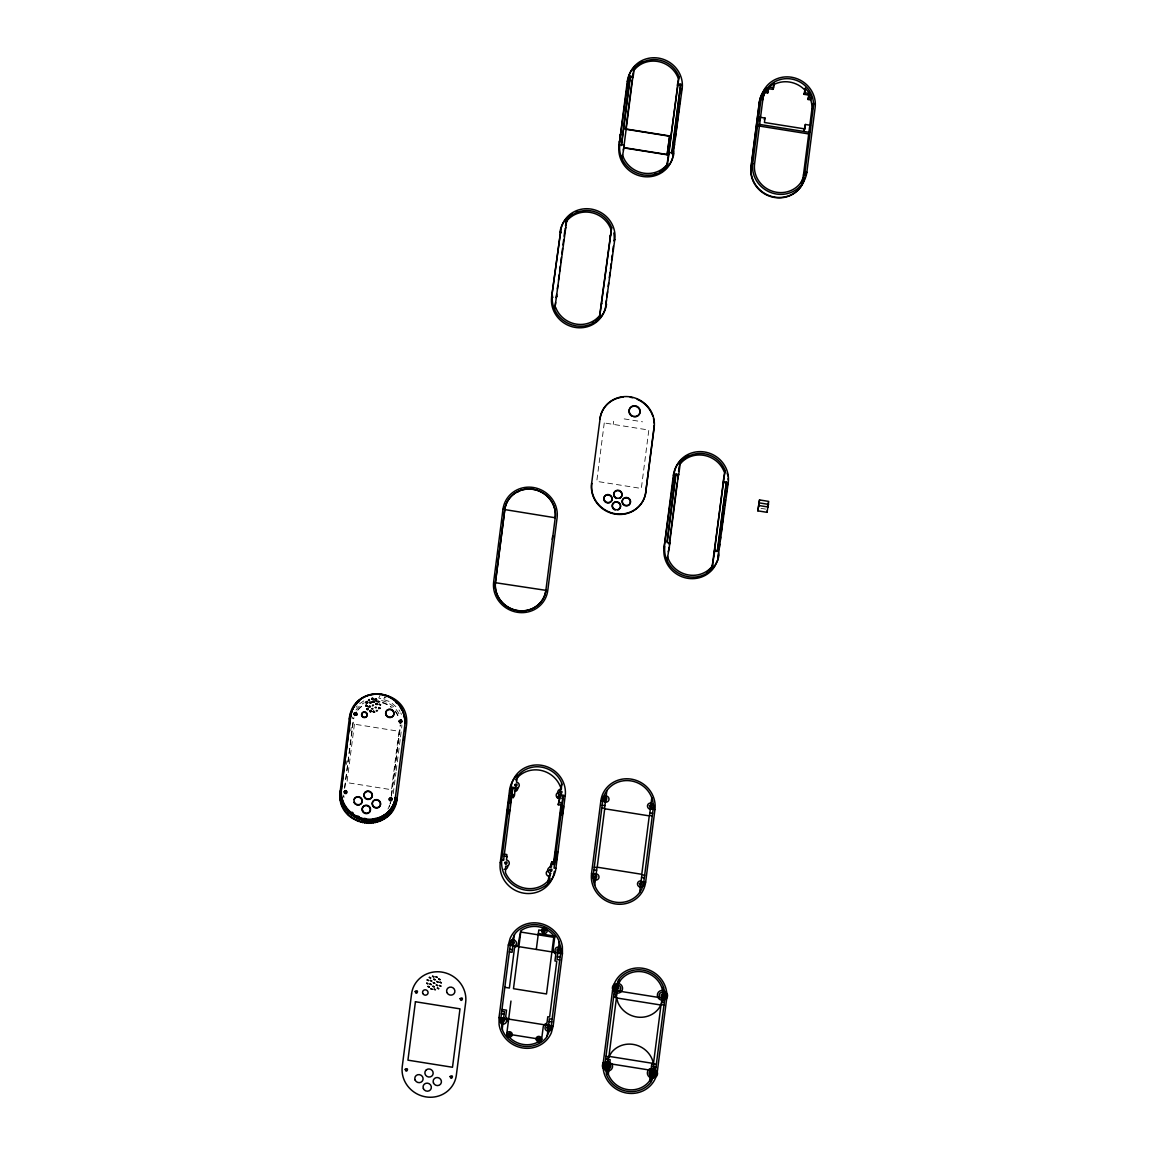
<?xml version="1.0" encoding="UTF-8"?>
<svg xmlns="http://www.w3.org/2000/svg" width="1155" height="1155" viewBox="0 0 1155 1155"><rect width="100%" height="100%" fill="white"/><g stroke="black" fill="none" stroke-linecap="round" stroke-linejoin="round"><path stroke-width="0.75" stroke-dasharray="5 3.75" d="M346.442 764.437L346.89 760.885M350.759 730.783L351.207 727.231M344.551 788.288L353.185 721.009A23.793 22.638 26.9 0 1 353.762 718.092M344.739 787.898L353.372 720.619A23.793 22.638 26.9 0 1 353.95 717.703M391.328 795.737L399.948 728.459A23.793 22.638 26.9 0 0 400.135 725.484M391.516 795.347L400.15 728.083A23.793 22.638 26.9 0 0 400.323 725.095M393.234 793.586L395.963 772.334M396.194 770.558L400.28 738.666M400.511 736.904L401.42 729.816M613.233 424.376L613.637 421.272M380.038 695.44L378.739 698.01L390.202 701.735L397.984 708.564M383.835 698.977L385.135 696.407M356.202 707.235L357.285 705.965M359.696 703.684L363.868 700.897M624.176 418.89L642.512 421.82M760.986 508.373L765.577 509.095M384.297 697.274L386.073 697.837M398.995 709.95L399.919 711.393M400.742 712.895L401.464 714.44M357.761 710.224A23.793 22.638 26.9 0 1 363.32 705.315M382.493 702.846A23.793 22.638 26.9 0 1 390.765 707.048M395.154 711.408A23.793 22.638 26.9 0 1 398.822 718.092M343.685 796.575A23.793 22.638 26.9 0 1 343.728 795.073M390.404 802.508A23.793 22.638 26.9 0 1 390.058 803.967M389.625 805.382A23.793 22.638 26.9 0 1 389.091 806.767M389.827 804.992A23.793 22.638 26.9 0 1 387.95 809.02M343.945 797.686A23.793 22.638 26.9 0 1 343.887 796.185M390.592 802.133A23.793 22.638 26.9 0 1 390.26 803.577M357.949 709.834A23.793 22.638 26.9 0 1 363.522 704.925M382.68 702.457A23.793 22.638 26.9 0 1 392.166 707.654M395.342 711.032A23.793 22.638 26.9 0 1 399.009 717.717M352.376 718.627A25.193 23.952 26.9 0 1 352.737 717.082M356.029 710.007A25.193 23.952 26.9 0 1 364.244 702.76M381.554 700.536A25.193 23.952 26.9 0 1 400.439 717.096M401.825 724.907A25.193 23.952 26.9 0 1 401.637 728.04M354.426 724.185L346.933 782.614L391.502 789.717L398.995 731.288L354.426 724.185M604.253 422.947L596.76 481.361L641.328 488.464L648.821 430.05L604.253 422.947"/><path stroke-width="1.5" d="M339.729 795.131L349.258 718.915C353.04 681.566 410.92 688.597 406.502 725.268L397.176 797.99C393.884 833.246 339.7 829.839 339.729 795.131L341.028 792.561L350.831 714.671L352.405 709.589L356.029 703.525M404.856 721.716L404.813 723.391A27.532 26.19 26.9 0 0 404.799 719.796M766.92 511.174L767.05 512.329L768.725 501.414L759.499 499.927L757.824 510.842L767.05 512.329M728.242 479.845L728.227 478.184M499.032 1017.555L499.076 1024.456A27.532 26.19 26.9 0 0 522.724 1047.975A27.532 26.19 26.9 0 0 551.339 1032.787L553.13 1026.189L562.442 953.597L562.384 946.696A27.532 26.19 26.9 0 0 559.742 938.365L558.89 936.806A27.532 26.19 26.9 0 0 533.393 922.831A27.532 26.19 26.9 0 0 510.12 938.365L508.33 944.978L499.032 1017.555L553.13 1026.189M603.256 1062.672L603.314 1069.588A27.532 26.19 26.9 0 0 626.963 1093.106A27.532 26.19 26.9 0 0 655.578 1077.918L657.368 1071.306L666.666 998.714L666.623 991.813A27.532 26.19 26.9 0 0 663.966 983.483L663.114 981.938A27.532 26.19 26.9 0 0 637.618 967.962A27.532 26.19 26.9 0 0 614.345 983.483L612.569 990.095L603.256 1062.672L657.368 1071.306M606.418 300.416L605.754 305.642L614.936 238.349A27.532 26.19 26.9 0 0 591.115 209.069A27.532 26.19 26.9 0 0 560.882 229.73L551.642 297.023A27.532 26.19 26.9 0 0 574.757 327.341A27.532 26.19 26.9 0 0 605.581 306.782M672.715 156.95A27.532 26.19 26.9 0 0 673.12 154.683L682.302 87.376A27.532 26.19 26.9 0 0 658.48 58.097A27.532 26.19 26.9 0 0 628.248 78.771L619.008 146.064A27.532 26.19 26.9 0 0 640.953 176.152A27.532 26.19 26.9 0 0 672.441 158.062M510.207 802.797C510.135 806.623 512.199 793.413 511.044 796.647M562.037 813.799C561.821 819.992 564.723 801.787 563.005 806.883M757.868 510.871L759.557 499.942M339.931 791.651L341.447 788.547L350.759 715.97A27.532 26.19 26.9 0 1 372.285 694.169A27.532 26.19 26.9 0 1 401.319 707.798L402.171 709.358A27.532 26.19 26.9 0 1 404.871 724.589L395.342 797.672C394.346 805.959 388.672 813.409 381.049 816.744M390.982 800.733C392.758 800.112 391.949 797.152 390.087 797.831C386.665 800.574 393.407 803.158 391.285 797.123M403.6 740.254L404.062 736.702M404.741 731.389L405.188 727.838M555.006 307.23L555.613 302.495M556.681 294.236L556.219 297.759L557.013 296.214M557.36 288.967L557.807 285.444M558.486 280.16L559.164 274.89M559.612 271.367L560.291 266.098M560.738 262.575L561.417 257.305M561.864 253.782L562.543 248.498M562.99 244.99L563.669 239.706M564.116 236.198L564.795 230.913M565.474 225.629L566.831 220.374A25.67 24.414 26.9 0 1 590.884 210.831A25.67 24.414 26.9 0 1 611.573 227.506L599.618 316.138A25.67 24.414 26.9 0 1 595.186 320.744M554.804 308.804L566.715 220.547M554.357 871.404A27.532 26.19 26.9 0 1 523.951 893.205A27.532 26.19 26.9 0 1 500.245 862.771L509.557 790.193L511.131 787.104A27.532 26.19 26.9 0 1 532.657 765.303A27.532 26.19 26.9 0 1 561.677 778.946L562.528 780.506A27.532 26.19 26.9 0 1 565.228 795.737L558.442 794.178A3.263 3.104 26.9 0 1 561.388 789.255L561.575 782.729A25.67 24.414 26.9 0 0 517.902 775.77L516.444 782.079A3.263 3.104 26.9 0 1 518.032 787.739L514.928 791.392M508.821 801.628L509.514 795.593L508.33 803.591L508.821 801.628L510.654 801.931M512.56 788.172L511.708 794.813L514.466 795.246L515.26 789.053L516.964 788.879L512.56 788.172L512.964 787.407M503.594 860.085L512.907 787.508M510.539 797.123L513.296 797.571L513.686 794.467M504.158 855.999L506.915 856.433L506.453 859.984A3.263 3.104 26.9 0 1 509.268 863.594A3.263 3.104 26.9 0 1 505.659 866.178L505.471 872.689A25.67 24.414 26.9 0 0 549.145 879.648L550.603 873.339A3.263 3.104 26.9 0 1 547.788 869.729A3.263 3.104 26.9 0 1 551.397 867.145L551.845 863.608L554.602 864.041L554.212 864.806L554.544 862.15L551.801 861.717L550.285 866.683L551.845 863.608M552.263 539.385L552.711 535.833M545.94 590.205A25.67 24.414 26.9 0 1 517.584 610.533A25.67 24.414 26.9 0 1 495.495 582.163L504.807 509.586L555.18 517.758L555.324 516.155A25.67 24.414 26.9 0 0 533.076 489.388A25.67 24.414 26.9 0 0 504.995 508.128L495.423 582.293A25.67 24.414 26.9 0 0 517.527 610.649A25.67 24.414 26.9 0 0 545.867 590.335L555.237 517.628A25.67 24.414 26.9 0 0 533.148 489.258A25.67 24.414 26.9 0 0 504.807 509.586L504.547 510.091M502.194 1029.322L504.461 1011.65L501.718 1011.217M514.336 934.669L512.069 952.341L509.312 951.908M619.008 146.064L627.295 81.442A27.532 26.19 26.9 0 1 633.33 68.087M619.86 140.361L620.524 134.197L619.412 142.282L619.86 140.361L621.231 140.578M553.158 949.41L553.519 951.951L555.786 954.405L554.949 960.989L556.782 961.278L549.621 1017.035L547.788 1016.747L546.95 1023.272A5.14 4.88 26.9 0 0 544.395 1024.702L544.077 1025.062A5.14 4.88 26.9 0 0 543.168 1027.3L541.608 1039.486L537.638 1042.243A23.793 22.638 26.9 0 1 509.86 1037.811L506.756 1033.942L510.972 1001.039M621.231 145.573L629.865 78.309M677.335 85.355L678.938 76.533A25.67 24.414 26.9 0 0 658.249 59.872A25.67 24.414 26.9 0 0 634.211 69.416L633.171 76.649L630.428 76.216L621.621 144.808L624.379 145.241L622.17 157.831L622.574 154.683M599.748 315.965L611.645 227.708M623.195 149.948L624.379 145.241M625.851 129.201L632.16 79.955M633.07 72.895L632.391 78.194L633.171 76.649M623.989 146.021L632.781 77.414L630.038 76.981L630.428 76.216M606.866 296.922L607.544 291.681M608.209 286.44L608.656 282.946M609.335 277.705L609.999 272.464M610.446 268.971L611.125 263.73M611.573 260.236L612.251 255.01M612.699 251.516L613.363 246.275M591.591 483.7L600.066 418.702A27.532 26.19 26.9 0 1 630.471 396.901A27.532 26.19 26.9 0 1 654.178 427.321L645.703 492.319A27.532 26.19 26.9 0 1 615.297 514.119A27.532 26.19 26.9 0 1 591.591 483.7L591.779 483.31A27.532 26.19 26.9 0 0 615.485 513.744A27.532 26.19 26.9 0 0 645.89 491.943M536.31 949.439L538.808 929.963L544.308 930.843M547.586 882.738L549.029 876.428A3.263 3.104 26.9 0 1 548.177 870.394M558.226 804.732L560.204 796.214L558.616 795.506L563.005 796.214L562.153 802.855L560.984 805.165L558.226 804.732L560.204 796.214M560.045 790.569L562.066 783.971M551.455 864.373L551.801 861.717M553.664 862.251L561.157 803.837M555.035 858.093L555.699 851.278L554.183 861.081L555.035 858.093L556.869 858.396L556.104 861.688M560.94 812.066L561.662 805.324L560.161 815.372L560.94 812.066L562.774 812.369M556.133 859.825L556.551 856.519M556.869 858.396L557.533 851.567L557.23 852.361M555.873 868.416L565.185 795.838M552.812 952.067L554.862 936.128L538.346 933.5M547.138 1036.483L549.405 1018.811L552.148 1019.244M559.28 941.83L557.013 959.502L559.756 959.949M623.83 147.883L667.142 154.784L669.655 135.944L624.61 128.768M667.142 154.784L669.655 135.944M663.374 169.092A25.67 24.414 26.9 0 0 666.998 165.179L679.024 76.75M668.918 153.182L677.725 84.589L680.468 85.022L680.858 84.257L678.115 83.81M667.114 165.006L669.308 152.417L672.066 152.85L680.858 84.257M671.676 153.615L680.468 85.022M673.12 154.683L673.567 151.19M674.015 147.696L674.462 144.202M675.126 138.961L675.805 133.735M676.253 130.241L676.931 125M677.379 121.506L678.043 116.265M678.49 112.771L679.169 107.531M679.616 104.037L680.281 98.796M680.959 93.555L681.407 90.061M591.533 873.512L600.845 800.92A27.532 26.19 26.9 0 1 622.372 779.12A27.532 26.19 26.9 0 1 651.406 792.763L652.257 794.322A27.532 26.19 26.9 0 1 654.957 809.554L645.645 882.131A27.532 26.19 26.9 0 1 615.24 903.932A27.532 26.19 26.9 0 1 591.533 873.512L596.124 874.234M594.71 885.279L596.976 867.607L594.219 867.16M606.851 790.626L604.57 808.298L601.827 807.85M645.703 492.319L653.99 427.711A27.532 26.19 26.9 0 0 654.178 425.415M718.627 552.985L717.76 559.829L714.209 567.148A27.532 26.19 26.9 0 1 681.984 576.764A27.532 26.19 26.9 0 1 664.053 547.903L673.365 475.311A27.532 26.19 26.9 0 1 679.4 461.957M664.053 547.903L674.145 473.767A27.532 26.19 26.9 0 1 704.55 451.98A27.532 26.19 26.9 0 1 728.256 482.4L718.165 556.522M667.013 541.681L675.588 474.835L675.978 474.07L678.736 474.503L680.281 463.285A25.67 24.414 26.9 0 1 704.319 453.742A25.67 24.414 26.9 0 1 725.022 470.417L712.216 566.412M675.978 474.07L667.186 542.662L669.929 543.11L667.229 559.67L667.633 556.522M668.24 551.787L669.424 547.08M669.38 542.893L677.047 483.079M677.494 479.57L678.736 474.503M678.562 471.312L679.169 466.577M669.539 543.875L678.346 475.283L675.588 474.835M606.418 1074.453L608.685 1056.767L605.942 1056.334M618.56 979.787L616.294 997.458L613.55 997.025M608.339 1074.092L610.187 1059.713L605.595 1058.991M639.639 892.44L641.906 874.768L644.663 875.201M651.781 797.787L649.514 815.459L652.272 815.892M804.689 177.971A27.532 26.19 26.9 0 1 773.504 197.303A27.532 26.19 26.9 0 1 750.981 167.1L759.268 102.477A27.532 26.19 26.9 0 1 764.567 90.003M750.981 167.1L752.742 163.62L761.03 99.012A27.532 26.19 26.9 0 1 791.435 77.212A27.532 26.19 26.9 0 1 815.127 107.632L806.84 172.239L805.28 175.329M759.514 120.799L759.976 117.247L765.014 118.055L764.451 122.488L804.804 128.912L805.367 124.48L810.406 125.289L809.511 132.377L808.717 133.922L758.286 125.881M813.467 103.3L812.903 108.108L813.452 103.055A25.67 24.414 26.9 0 0 791.204 78.973A25.67 24.414 26.9 0 0 763.787 95.129L762.473 100.066L762.863 99.301M763.368 95.316L754.576 163.909A25.67 24.414 26.9 0 0 776.665 192.279A25.67 24.414 26.9 0 0 805.006 171.951L813.813 103.358M762.964 96.226A25.67 24.414 26.9 0 1 764.971 92.472L767.642 93.05L768.017 90.09M767.642 93.05L768.985 87.073L773.576 87.809L774.153 83.276L768.422 87.607L764.971 92.472L766.227 90.754M768.985 87.073L768.205 88.617L772.796 89.354L774.153 83.276M725.095 470.619L722.886 483.209M712.159 566.845L714.873 550.271L717.63 550.704L726.423 482.111L723.68 481.664M726.033 482.877L723.275 482.444L714.483 551.036L717.241 551.469L726.423 482.111M649.615 1080.676L651.795 1063.639L656.372 1064.376M719.074 549.448L719.753 544.135M720.215 540.583L720.662 537.046M721.341 531.733L722.019 526.435M722.481 522.883L723.16 517.57M723.622 514.033L724.301 508.72M724.748 505.183L725.427 499.87M725.889 496.332L726.567 491.019M727.015 487.482L727.924 482.415M651.362 1081.614L653.629 1063.928M663.504 986.948L661.238 1004.633L663.981 1005.067M803.967 94.32L805.338 88.242C807.634 91.389 812.716 95.778 810.738 99.908L807.995 99.474L809.337 93.512L804.761 92.775L803.967 94.32L808.558 95.057M804.761 92.775L805.338 88.242M807.995 99.474L809.337 93.512M800.863 183.125A25.67 24.414 26.9 0 0 803.447 175.04L809.626 126.833M809.843 125.188L811.734 110.418A25.67 24.414 26.9 0 0 811.286 101.857L810.695 99.763M509.73 810.175L508.907 813.712L509.167 810.29M767.512 506.164L768.075 503.075M354.397 713.487L355.163 715.263L356.967 714.599M356.78 714.974C358.425 711.509 352.159 712.837 354.657 715.465M367.001 706.268L366.453 705.33L365.716 706.225M344.407 791.377L344.219 792.792M366.958 709.055L368.113 708.159L368.084 709.704M370.957 702.933C369.903 702.413 369.383 703.496 370.755 703.135M370.495 706.456C367.362 706.066 372.343 706.412 368.979 706.976M373.094 698.717C370.365 700.421 373.426 695.873 372.762 699.425M371.26 711.076C370.091 713.862 369.08 709.228 371.058 711.278M376.342 710.729C378.291 709.921 377.165 711.624 376.544 710.513M379.822 708.549L379.071 707.596L378.623 708.665M399.053 721.37L399.341 720.648M762.834 97.958L763.715 95.374M393.277 808.933L396.497 801.411M627.295 81.442L628.075 79.897L629.908 80.2L629.518 80.966M633.301 71.134L634.081 69.589M560.709 230.87L551.642 297.023L553.014 297.239M565.026 229.152L565.806 227.607M351.091 712.159L354.007 706.427M350.456 713.804L351.77 711.235M353.661 707.51L354.96 704.94M349.936 715.508L351.236 712.938M349.532 717.241L350.831 714.671M355.884 704.752L357.184 702.168M349.258 718.915L350.759 715.97M357.14 703.482L358.44 700.912M358.469 702.298L359.768 699.728M679.963 89.007L682.186 88.531M609.956 236.313L610.75 234.768M614.821 239.489L614.041 241.034A27.532 26.19 26.9 0 0 613.796 232.978M339.772 793.355L341.072 790.785M339.801 796.921L341.028 792.561M339.989 798.711L341.1 794.351M340.306 800.487L341.303 796.142M668.528 153.947L669.308 152.417M340.739 802.249L342.039 799.679L341.606 797.917M341.288 803.981L342.587 801.397L342.039 799.679M341.952 805.67L343.252 803.1L342.587 801.397M342.732 807.331L344.031 804.746L343.252 803.1M343.613 808.933L344.912 806.363L344.031 804.746M344.594 810.478L345.894 807.908L344.912 806.363M601.163 304.92L601.943 303.375M345.677 811.965L346.991 809.395L345.894 807.908M346.861 813.394L348.16 810.824L346.991 809.395M348.131 814.737L349.431 812.167L348.16 810.824M349.489 816.008L350.788 813.438L349.431 812.167M350.918 817.177L352.232 814.607L350.788 813.438M352.434 818.274L353.733 815.704L352.232 814.607M354.007 819.27L355.307 816.701L353.733 815.704M355.639 820.166L356.938 817.596L355.307 816.701M357.328 820.96L358.628 818.39C371.361 824.28 388.325 819.227 394.591 806.363M359.046 821.638L360.36 819.068M360.822 822.216L362.121 819.646M362.627 822.678L363.926 820.108M364.446 823.024L365.745 820.454M366.279 823.27L367.579 820.685M368.127 823.385L369.427 820.815M369.961 823.385L371.275 820.815M371.794 823.27L373.108 820.685M495.235 582.683L545.867 590.335M373.614 823.024L374.927 820.454M375.418 822.678L376.718 820.108M377.18 822.216L378.479 819.646M378.898 821.638L380.197 819.068M380.573 820.96L381.872 818.39M382.19 820.166L383.489 817.596M383.749 819.27L385.048 816.701M385.236 818.274L386.535 815.704M386.651 817.191L387.965 814.607M387.993 816.008L389.293 813.438M397.176 797.99L395.588 802.249L396.901 799.679M389.235 814.737L390.549 812.167M390.404 813.394L391.704 810.824M391.458 811.965L393.725 807.908M394.028 807.331L395.977 803.1M759.268 102.477L761.03 99.012M600.066 418.702L599.878 419.077A27.532 26.19 26.9 0 1 623.166 397.06M772.796 89.354L773.576 87.809M759.182 118.792L759.976 117.247M764.235 119.6L765.014 118.055M811.734 110.418L813.293 107.343M805.367 124.48L804.024 130.457L804.804 128.912M803.447 175.04L805.006 171.951M673.365 475.311L674.145 473.767M679.371 465.003L680.151 463.458M513.296 797.571L514.466 795.246M500.245 862.771L501.819 859.695A27.532 26.19 26.9 0 0 525.525 890.115A27.532 26.19 26.9 0 0 555.93 868.315L554.039 868.127L563.351 795.55L561.835 798.524M506.915 856.433L506.525 857.212L506.857 854.556L504.114 854.123M669.149 544.64L669.929 543.11M559.02 798.524L557.475 797.86L559.006 794.741M727.477 483.945L728.256 482.4M549.029 876.428L550.603 873.339M714.093 551.816L714.873 550.271M548.351 881.713L549.924 878.623M713.573 555.786L714.368 554.256M717.241 551.469L717.63 550.704M369.542 700.551C368.142 699.944 370.423 698.544 368.445 700.508M565.936 222.092L566.051 221.919A25.67 24.414 26.9 0 1 590.104 212.376A25.67 24.414 26.9 0 1 610.793 229.051L610.865 229.253M667.893 163.461L667.778 163.635A25.67 24.414 26.9 0 1 643.725 173.163A25.67 24.414 26.9 0 1 623.036 156.503L622.964 156.3M600.528 314.42L600.412 314.593A25.67 24.414 26.9 0 1 576.359 324.136A25.67 24.414 26.9 0 1 555.671 307.461L555.584 307.259M712.953 565.3L712.823 565.474A25.67 24.414 26.9 0 1 688.77 575.002A25.67 24.414 26.9 0 1 668.081 558.341L668.009 558.139M515.563 779.885L516.328 778.86A25.67 24.414 26.9 0 1 560.016 785.819L560.493 787.046M354.383 713.573L356.014 713.198L356.866 714.642M369.066 706.311L370.307 706.672M372.516 705.156C374.061 704.723 373.455 705.431 372.473 705.864M399.327 720.734L400.944 720.359L401.796 721.803M344.392 791.464C346.919 788.114 348.218 795.145 344.666 793.355M773.374 84.806L774.601 84.156A25.67 24.414 26.9 0 1 803.534 88.776L805.122 90.335M401.276 722.684L399.053 721.716M344.638 791.218C348.824 790.092 345.302 795.896 344.32 791.709M389.582 798.379C393.768 797.268 390.246 803.057 389.249 798.87M515.751 791.204L516.473 790.829A3.263 3.104 26.9 0 0 517.685 787.97M377.873 817.928L379.475 817.394M617.275 986.832C613.146 990.283 622.328 989.2 617.29 986.832M376.227 818.361L372.848 818.909M559.612 796.777L558.587 796.474M808.774 97.93L811.517 98.377M759.066 124.336L809.511 132.377M626.212 129.302L669.525 136.203M623.96 147.623L667.272 154.525M561.301 232.631L559.93 232.4A27.532 26.19 26.9 0 1 567.553 217.4M759.441 502.916L768.624 504.374M759.109 505.572L768.277 507.031M600.845 800.92L605.422 801.657M650.366 808.818L654.957 809.554M517.353 788.1L511.073 787.205L501.761 859.796L503.652 859.984M602.159 805.208L604.917 805.641M649.861 812.802L652.604 813.236M559.41 802.407L562.153 802.855M593.872 869.816L596.63 870.249M641.574 877.425L644.317 877.858M641.054 881.395L645.645 882.131M508.33 944.978L562.442 953.597M509.658 949.251L512.416 949.684M557.345 956.845L560.103 957.293M612.569 990.095L666.666 998.714M613.883 994.368L616.64 994.816M661.57 1001.977L664.327 1002.41M504.778 987.308L509.369 988.045L514.524 947.836L517.974 945.093L520.732 930.815A23.793 22.638 26.9 0 1 543.139 927.999L547.643 930.251A23.793 22.638 26.9 0 1 553.317 935.16L554.718 937.225M501.934 1009.441L506.525 1010.177L505.688 1016.747L507.955 1019.201L508.315 1021.742M501.371 1013.873L504.129 1014.307M549.058 1021.468L551.816 1021.901M506.756 1033.942L541.608 1039.486M653.282 1066.585L656.04 1067.032M364.273 818.361L365.976 818.693M765.765 90.927L768.422 91.505M558.717 948.991C553.303 949.757 561.85 953.525 558.746 949.006M662.941 994.108C657.527 994.874 666.074 998.656 662.97 994.123M357.747 816.008L359.321 816.744M356.938 817.596L358.628 818.39M367.391 709.776C366.424 706.947 369.629 710.412 367.16 708.838M352.001 812.124L353.343 813.221M395.732 702.211L397.002 703.395M557.475 797.86L556.869 797.268A3.263 3.104 26.9 0 1 558.168 792.489M400.309 707.38L402.056 710.325M727.101 473.117L728.025 476.004M807.836 93.844L808.962 95.735M375.014 699.843L376.285 699.367L375.014 699.843A25.193 23.952 26.9 0 1 376.689 699.916M371.578 699.223L372.112 698.327L372.906 698.919M402.777 711.87L403.398 713.458M678.23 78.295L678.158 78.078A25.67 24.414 26.9 0 0 657.469 61.417A25.67 24.414 26.9 0 0 633.416 70.946M724.301 472.164L724.228 471.947A25.67 24.414 26.9 0 0 703.539 455.287A25.67 24.414 26.9 0 0 679.486 464.83M403.904 715.075L404.611 718.367M804.284 179.805A27.532 26.19 26.9 0 1 772.536 196.653A27.532 26.19 26.9 0 1 751.169 166.71L759.456 102.088A27.532 26.19 26.9 0 1 766.27 87.896M806.84 172.239A27.532 26.19 26.9 0 1 776.449 194.04A27.532 26.19 26.9 0 1 752.742 163.62M662.551 169.785A25.67 24.414 26.9 0 1 661.685 170.42M660.804 171.041A25.67 24.414 26.9 0 1 659.88 171.604M655.968 173.467A25.67 24.414 26.9 0 1 654.943 173.813M634.109 67.25A27.532 26.19 26.9 0 1 635.784 65.662M637.589 64.247A27.532 26.19 26.9 0 1 638.542 63.597M639.524 62.976A27.532 26.19 26.9 0 1 640.534 62.413M641.574 61.894A27.532 26.19 26.9 0 1 642.642 61.417M673.899 153.139A27.532 26.19 26.9 0 1 643.494 174.939A27.532 26.19 26.9 0 1 619.787 144.519M568.404 216.635A27.532 26.19 26.9 0 1 572.158 213.949M576.359 211.957A27.532 26.19 26.9 0 1 577.457 211.567M593.425 322A25.67 24.414 26.9 0 1 592.515 322.563M606.534 304.111A27.532 26.19 26.9 0 1 576.128 325.898A27.532 26.19 26.9 0 1 552.422 295.478M718.944 554.977A27.532 26.19 26.9 0 1 688.539 576.778A27.532 26.19 26.9 0 1 664.832 546.358M680.18 461.119A27.532 26.19 26.9 0 1 681.854 459.546M683.659 458.116A27.532 26.19 26.9 0 1 684.612 457.467M685.594 456.86A27.532 26.19 26.9 0 1 686.604 456.283M687.644 455.763A27.532 26.19 26.9 0 1 688.712 455.287M712.043 567.018A25.67 24.414 26.9 0 1 709.213 570.224M707.596 571.624A25.67 24.414 26.9 0 1 706.73 572.259M516.891 492.362A25.67 24.414 26.9 0 1 518.35 491.64M354.917 714.916A23.793 22.638 26.9 0 1 356.26 712.274M366.178 703.51A23.793 22.638 26.9 0 1 367.579 702.933M369.008 702.457A23.793 22.638 26.9 0 1 375.043 701.489M376.573 701.489A23.793 22.638 26.9 0 1 379.649 701.778M399.832 720.619A23.793 22.638 26.9 0 1 400.265 723.608M353.762 714.122A25.193 23.952 26.9 0 1 354.426 712.707M365.673 702.067A25.193 23.952 26.9 0 1 367.16 701.46M401.305 720.171A25.193 23.952 26.9 0 1 401.579 721.745M350.557 716.345A27.532 26.19 26.9 0 1 372.098 694.545A27.532 26.19 26.9 0 1 401.117 708.188L401.969 709.733A27.532 26.19 26.9 0 1 403.355 712.981M403.889 714.656A27.532 26.19 26.9 0 1 404.611 718.064M341.245 788.937A27.532 26.19 26.9 0 0 364.951 819.357A27.532 26.19 26.9 0 0 395.356 797.556L395.559 797.167A27.532 26.19 26.9 0 1 365.153 818.967A27.532 26.19 26.9 0 1 341.447 788.547M354.094 799.404A4.201 3.999 26.9 0 1 360.447 797.961A4.201 3.999 26.9 0 1 360.504 804.356M359.566 804.847A4.201 3.999 26.9 0 1 356.375 804.746M355.437 804.198A4.201 3.999 26.9 0 1 354.109 802.494M372.17 804.4A4.201 3.999 26.9 0 1 375.707 799.982A4.201 3.999 26.9 0 1 380.399 803.606A4.201 3.999 26.9 0 1 376.862 808.024M375.779 807.98A4.201 3.999 26.9 0 1 372.459 805.425M362.078 808.962A4.201 3.999 26.9 0 1 368.416 806.291A4.201 3.999 26.9 0 1 368.474 813.091A4.201 3.999 26.9 0 1 362.093 810.016M509.557 790.193A27.532 26.19 26.9 0 1 517.195 775.193M507.695 865.86A3.263 3.104 26.9 0 1 504.1 869.267M612.482 507.579A4.201 3.999 26.9 0 1 614.691 502.382A4.201 3.999 26.9 0 1 620.148 504.735A4.201 3.999 26.9 0 1 617.939 509.933M615.095 509.961A4.201 3.999 26.9 0 1 612.829 508.214M613.637 494.701A4.201 3.999 26.9 0 1 617.102 490.644A4.201 3.999 26.9 0 1 621.78 493.676A4.201 3.999 26.9 0 1 619.412 498.426M616.568 498.455A4.201 3.999 26.9 0 1 615.283 497.776M614.749 497.285A4.201 3.999 26.9 0 1 613.955 496.073M622.733 503.927A4.201 3.999 26.9 0 1 625.765 497.834A4.201 3.999 26.9 0 1 630.125 503.421A4.201 3.999 26.9 0 1 623.18 504.49M630.284 397.277A27.532 26.19 26.9 0 1 632.622 397.753M637.17 399.284A27.532 26.19 26.9 0 1 652.864 416.262M653.499 418.514A27.532 26.19 26.9 0 1 654.149 423.105M604.397 500.996A4.201 3.999 26.9 0 1 606.952 494.975A4.201 3.999 26.9 0 1 612.006 499.595A4.201 3.999 26.9 0 1 605.985 502.454M605.379 502.064A4.201 3.999 26.9 0 1 604.83 501.573M630.413 415.006A5.602 5.327 26.9 0 1 632.03 406.589A5.602 5.327 26.9 0 1 639.942 410.819A5.602 5.327 26.9 0 1 633.792 416.811M631.958 416.19A5.602 5.327 26.9 0 1 631.135 415.656M506.987 812.658C507.724 814.968 508.879 800.401 506.987 812.658M500.707 1019.446L502.67 1030.563A25.67 24.414 26.9 0 0 506.034 1036.237L507.103 1037.522A25.67 24.414 26.9 0 0 540.367 1042.821L541.709 1041.926A25.67 24.414 26.9 0 0 546.358 1037.522L551.036 1027.474L560.608 953.308L560.565 946.869L558.789 940.603A25.67 24.414 26.9 0 0 555.425 934.915L554.371 933.63A25.67 24.414 26.9 0 0 521.107 928.331L519.764 929.226A25.67 24.414 26.9 0 0 515.116 933.63L510.423 943.678L500.707 1019.446M593.222 875.403L593.425 880.24A25.67 24.414 26.9 0 0 594.594 884.975L595.186 886.506A25.67 24.414 26.9 0 0 638.874 893.479L639.827 892.194A25.67 24.414 26.9 0 0 642.137 888.007L643.811 881.842L653.124 809.251L653.066 802.826A25.67 24.414 26.9 0 0 651.896 798.076L651.305 796.546A25.67 24.414 26.9 0 0 607.617 789.587L606.664 790.872A25.67 24.414 26.9 0 0 604.339 795.059L602.679 801.224L593.222 875.403M604.931 1064.563L606.909 1075.68A25.67 24.414 26.9 0 0 650.583 1082.639L655.275 1072.591L664.832 998.425L664.789 991.986L663.013 985.72A25.67 24.414 26.9 0 0 619.34 978.761L614.648 988.81L604.931 1064.563M411.555 993.906L402.258 1066.484A27.532 26.19 26.9 0 0 425.964 1096.904A27.532 26.19 26.9 0 0 456.355 1075.117L465.667 1002.526A27.532 26.19 26.9 0 0 462.967 987.294L462.115 985.735A27.532 26.19 26.9 0 0 433.096 972.106A27.532 26.19 26.9 0 0 411.555 993.906M415.425 1001.746L407.932 1060.16L452.5 1067.263L459.993 1008.849L415.425 1001.746M502.974 509.268L493.661 581.903A27.518 26.175 26.9 0 0 517.368 612.294A27.518 26.175 26.9 0 0 547.759 590.523L557.085 517.888A27.518 26.175 26.9 0 0 533.365 487.497A27.518 26.175 26.9 0 0 502.988 509.268M520.761 932.056L513.484 988.694L546.503 993.964L553.765 937.311L520.761 932.056M604.7 808.774L597.207 867.188L641.776 874.292L649.269 815.878L604.7 808.774M616.423 997.934L608.93 1056.363L653.499 1063.466L660.992 1005.038L616.423 997.934M366.207 702.399C367.896 703.048 367.391 701.908 366.207 702.399M365.918 705.33L367.203 705.878L365.918 705.33M369.932 710.686C370.394 713.342 372.141 709.213 369.932 710.686M372.82 701.663L374.105 702.226L372.82 701.663M373.022 701.273L374.307 701.836L373.022 701.273M371.924 708.737C373.57 709.358 373.065 708.188 371.924 708.737M375.202 698.934L376.487 699.497L375.202 698.934M373.166 711.682L374.451 712.231L373.166 711.682M373.368 711.292L374.653 711.855L373.455 711.148M375.765 703.929L377.05 704.492L375.765 703.929M375.967 703.554L377.252 704.102L375.967 703.554M375.317 707.466C376.934 708.188 376.458 706.918 375.317 707.466M377.728 701.518C379.475 702.153 378.826 701.013 377.728 701.518M379.215 704.305L380.5 704.853L379.215 704.305M378.725 707.611L380.009 708.159L378.725 707.611M401.998 721.413C398.417 725.456 399.702 716.461 401.998 721.413M415.208 991.423C416.219 996.779 419.77 988.478 415.208 991.423M427.206 979.96L428.491 980.508L427.206 979.96M426.715 983.266L428 983.829L426.816 983.122M429.357 977.39L430.642 977.953L429.357 977.39M405.217 1069.313C406.228 1074.684 409.78 1066.368 405.217 1069.313M428.014 986.442L429.299 986.991L428.014 986.442M430.425 980.48L431.71 981.043L430.425 980.48M429.978 984.017L431.263 984.565L429.978 984.017M432.576 976.264L433.861 976.827L432.576 976.264M430.743 988.622L432.028 989.185L430.743 988.622M433.818 979.223L435.103 979.772L433.818 979.223M433.37 982.746L434.655 983.309L433.37 982.746M432.923 986.283L434.208 986.846L432.923 986.283M436.013 976.885L437.297 977.433L436.013 976.885M434.165 989.243L435.449 989.792L434.266 989.084M436.763 981.49L438.048 982.053L436.763 981.49M436.316 985.027L437.601 985.576L436.316 985.027M438.727 979.065L440.012 979.628L438.727 979.065M437.384 988.117L438.669 988.666L437.384 988.117M440.026 982.241L441.311 982.79L440.026 982.241M439.535 985.547L440.82 986.11L439.535 985.547M514.769 784.635C515.78 789.991 519.331 781.69 514.769 784.635M460.138 998.584C461.163 1003.955 464.7 995.639 460.138 998.584M504.778 862.525C505.789 867.881 509.341 859.58 504.778 862.525M450.147 1076.474C451.172 1081.845 454.709 1073.529 450.147 1076.474M511.983 942.494C512.993 947.851 516.545 939.549 511.983 942.494M559.699 791.796C560.724 797.152 564.275 788.851 559.699 791.796M501.992 1020.385C503.002 1025.741 506.554 1017.44 501.992 1020.385M549.708 869.686C550.733 875.042 554.285 866.741 549.708 869.686M508.214 1033.812C509.24 1039.182 512.777 1030.866 508.214 1033.812M543.023 930.28C544.048 935.637 547.586 927.335 543.023 930.28M537.566 1038.489C538.591 1043.86 542.128 1035.544 537.566 1038.489M604.484 798.452C605.509 803.808 609.046 795.506 604.484 798.452M546.921 1027.546C547.946 1032.917 551.498 1024.601 546.921 1027.546M594.493 876.342C595.518 881.698 599.055 873.397 594.493 876.342M649.428 805.613C650.438 810.969 653.99 802.667 649.428 805.613M639.437 883.503C640.448 888.859 643.999 880.558 639.437 883.503M617.781 984.97L616.236 990.687L616.279 996.65L617.911 1002.468A23.793 22.638 26.9 0 0 658.422 1008.921C663.374 1002.554 664.385 993.776 661.324 986.356A23.793 22.638 26.9 0 0 620.812 979.888L617.781 984.97M606.216 1065.502C607.227 1070.858 610.778 1062.571 606.216 1065.502M608.468 1057.547L606.924 1063.264L606.967 1069.227L608.613 1075.045A23.793 22.638 26.9 0 0 649.11 1081.499C654.062 1075.132 655.073 1066.354 652.012 1058.933A23.793 22.638 26.9 0 0 611.5 1052.479L608.468 1057.547M651.146 1072.677C652.171 1078.034 655.722 1069.732 651.146 1072.677M603.444 1062.932L602.78 1064.029A5.14 4.88 26.9 0 0 602.823 1067.798L605.595 1070.555L609.479 1070.685A5.14 4.88 26.9 0 0 612.179 1064.333L608.122 1061.2L603.444 1062.932M667.142 997.371L664.414 999.956L661.801 1000.201A5.14 4.88 26.9 0 1 658.422 998.209L657.744 997.068A5.14 4.88 26.9 0 1 661.728 990.427L664.342 990.846L667.114 993.589A5.14 4.88 26.9 0 1 667.142 997.371M365.659 791.781L364.893 792.503A4.201 3.999 26.9 0 0 367.709 799.058A4.201 3.999 26.9 0 0 372.054 793.644L371.491 792.72A4.201 3.999 26.9 0 0 365.659 791.781M365.471 792.171L364.706 792.893A4.201 3.999 26.9 0 0 367.507 799.433A4.201 3.999 26.9 0 0 371.852 794.034L371.304 793.11A4.201 3.999 26.9 0 0 365.471 792.171M653.282 808.154L650.308 809.265A3.263 3.104 26.9 0 1 647.493 805.656A3.263 3.104 26.9 0 1 651.102 803.072L653.254 804.342A3.263 3.104 26.9 0 1 653.282 808.154M593.785 874.335L593.194 874.898A3.263 3.104 26.9 0 0 593.222 878.724L595.374 879.995A3.263 3.104 26.9 0 0 598.983 877.41A3.263 3.104 26.9 0 0 596.182 873.801L593.785 874.335M426.469 1069.732L425.704 1070.454A4.201 3.999 26.9 0 0 428.519 1076.994A4.201 3.999 26.9 0 0 432.851 1071.595L432.302 1070.656A4.201 3.999 26.9 0 0 426.469 1069.732M560.781 952.211L558.645 953.337L555.656 952.038A3.263 3.104 26.9 0 1 558.601 947.114L560.753 948.385A3.263 3.104 26.9 0 1 560.781 952.211M501.284 1018.392L500.693 1018.955A3.263 3.104 26.9 0 0 500.721 1022.767L502.873 1024.037A3.263 3.104 26.9 0 0 505.818 1019.114L503.667 1017.844L501.284 1018.392M614.359 984.161L613.435 985.042A5.14 4.88 26.9 0 0 612.453 988.651L614.431 991.986L616.871 993.04A5.14 4.88 26.9 0 0 620.61 992.188L621.549 991.308A5.14 4.88 26.9 0 0 619.398 983.67L614.359 984.161M665.006 997.328L662.869 998.454L659.88 997.169A3.263 3.104 26.9 0 1 662.826 992.232L664.977 993.502A3.263 3.104 26.9 0 1 665.006 997.328M605.509 1063.51L604.917 1064.073A3.263 3.104 26.9 0 0 604.946 1067.899L607.097 1069.169L609.479 1068.62A3.263 3.104 26.9 0 0 610.042 1064.231L607.891 1062.961L605.509 1063.51M649.312 1069.212L648.374 1070.093A5.14 4.88 26.9 0 0 649.37 1077.038L653.138 1078.135L656.488 1076.359A5.14 4.88 26.9 0 0 657.469 1072.75L654.351 1068.736L649.312 1069.212M604.513 796.069L603.776 796.445A3.263 3.104 26.9 0 0 602.794 800.112L605.379 802.104A3.263 3.104 26.9 0 0 608.974 799.52A3.263 3.104 26.9 0 0 606.173 795.91L604.513 796.069M511.997 940.112L511.275 940.502A3.263 3.104 26.9 0 0 510.279 944.155L512.863 946.147L515.245 945.599A3.263 3.104 26.9 0 0 513.657 939.953L511.997 940.112M642.7 886.607L640.318 887.156A3.263 3.104 26.9 0 1 637.502 883.546A3.263 3.104 26.9 0 1 641.112 880.962L643.696 882.954A3.263 3.104 26.9 0 1 642.7 886.607M616.221 985.229L615.5 985.619A3.263 3.104 26.9 0 0 614.503 989.272L617.088 991.264L619.47 990.73A3.263 3.104 26.9 0 0 617.882 985.071L616.221 985.229M546.95 1025.164L546.214 1025.553A3.263 3.104 26.9 0 0 547.817 1031.198L550.199 1030.664A3.263 3.104 26.9 0 0 551.18 1026.997L549.419 1025.25L546.95 1025.164M651.175 1070.281L650.453 1070.671A3.263 3.104 26.9 0 0 649.89 1075.06L652.041 1076.33L654.423 1075.781A3.263 3.104 26.9 0 0 655.419 1072.114L653.643 1070.367L651.175 1070.281M543.918 928.158L543.225 928.317A2.801 2.657 26.9 0 0 541.753 931.782A2.801 2.657 26.9 0 0 545.391 933.356A2.801 2.657 26.9 0 0 546.864 929.891L546.488 929.27A2.801 2.657 26.9 0 0 543.918 928.158M539.226 1041.723L538.504 1041.709A2.801 2.657 26.9 0 1 536.498 1037.536A2.801 2.657 26.9 0 1 541.175 1037.681A2.801 2.657 26.9 0 1 539.226 1041.723M509.167 1037.031L508.46 1036.829A2.801 2.657 26.9 0 1 507.608 1032.325A2.801 2.657 26.9 0 1 512.141 1033.653A2.801 2.657 26.9 0 1 509.167 1037.031M422.759 993.43A2.801 2.657 26.9 0 0 427.523 994.195A2.801 2.657 26.9 0 0 425.661 989.835A2.801 2.657 26.9 0 0 422.759 993.43M446.927 992.535A4.201 3.999 26.9 0 0 454.074 993.675A4.201 3.999 26.9 0 0 451.273 987.135A4.201 3.999 26.9 0 0 446.927 992.535M415.121 1080.055A4.201 3.999 26.9 0 0 422.268 1081.196A4.201 3.999 26.9 0 0 419.453 1074.641A4.201 3.999 26.9 0 0 415.121 1080.055M433.457 1082.971A4.201 3.999 26.9 0 0 440.604 1084.112A4.201 3.999 26.9 0 0 437.803 1077.572A4.201 3.999 26.9 0 0 433.457 1082.971M423.38 1088.602A4.201 3.999 26.9 0 0 430.526 1089.728A4.201 3.999 26.9 0 0 427.711 1083.188A4.201 3.999 26.9 0 0 423.38 1088.602M385.929 714.988A4.201 3.999 26.9 0 0 393.075 716.129A4.201 3.999 26.9 0 0 390.274 709.574A4.201 3.999 26.9 0 0 385.929 714.988M361.76 715.869A2.801 2.657 26.9 0 0 366.525 716.634A2.801 2.657 26.9 0 0 364.648 712.274A2.801 2.657 26.9 0 0 361.76 715.869M361.963 715.494A2.801 2.657 26.9 0 0 366.727 716.244A2.801 2.657 26.9 0 0 364.85 711.884A2.801 2.657 26.9 0 0 361.963 715.494M386.117 714.599A4.201 3.999 26.9 0 0 393.277 715.739A4.201 3.999 26.9 0 0 390.462 709.199A4.201 3.999 26.9 0 0 386.117 714.599M354.311 802.104A4.201 3.999 26.9 0 0 361.457 803.245A4.201 3.999 26.9 0 0 358.656 796.705A4.201 3.999 26.9 0 0 354.311 802.104M362.569 810.651A4.201 3.999 26.9 0 0 369.716 811.792A4.201 3.999 26.9 0 0 366.915 805.252A4.201 3.999 26.9 0 0 362.569 810.651M372.646 805.035A4.201 3.999 26.9 0 0 379.793 806.176A4.201 3.999 26.9 0 0 376.992 799.635A4.201 3.999 26.9 0 0 372.646 805.035M614.489 496.318A4.201 3.999 26.9 0 0 621.693 496.246A4.201 3.999 26.9 0 0 617.766 490.225A4.201 3.999 26.9 0 0 614.489 496.318M613.016 507.825A4.201 3.999 26.9 0 0 620.206 507.752A4.201 3.999 26.9 0 0 616.294 501.732A4.201 3.999 26.9 0 0 613.016 507.825M622.935 503.537A4.201 3.999 26.9 0 0 630.125 503.465A4.201 3.999 26.9 0 0 626.212 497.444A4.201 3.999 26.9 0 0 622.935 503.537M604.585 500.606A4.201 3.999 26.9 0 0 611.775 500.534A4.201 3.999 26.9 0 0 607.862 494.513A4.201 3.999 26.9 0 0 604.585 500.606M630.024 413.851A5.602 5.327 26.9 0 0 639.61 413.75A5.602 5.327 26.9 0 0 634.384 405.737A5.602 5.327 26.9 0 0 630.024 413.851"/></g></svg>
